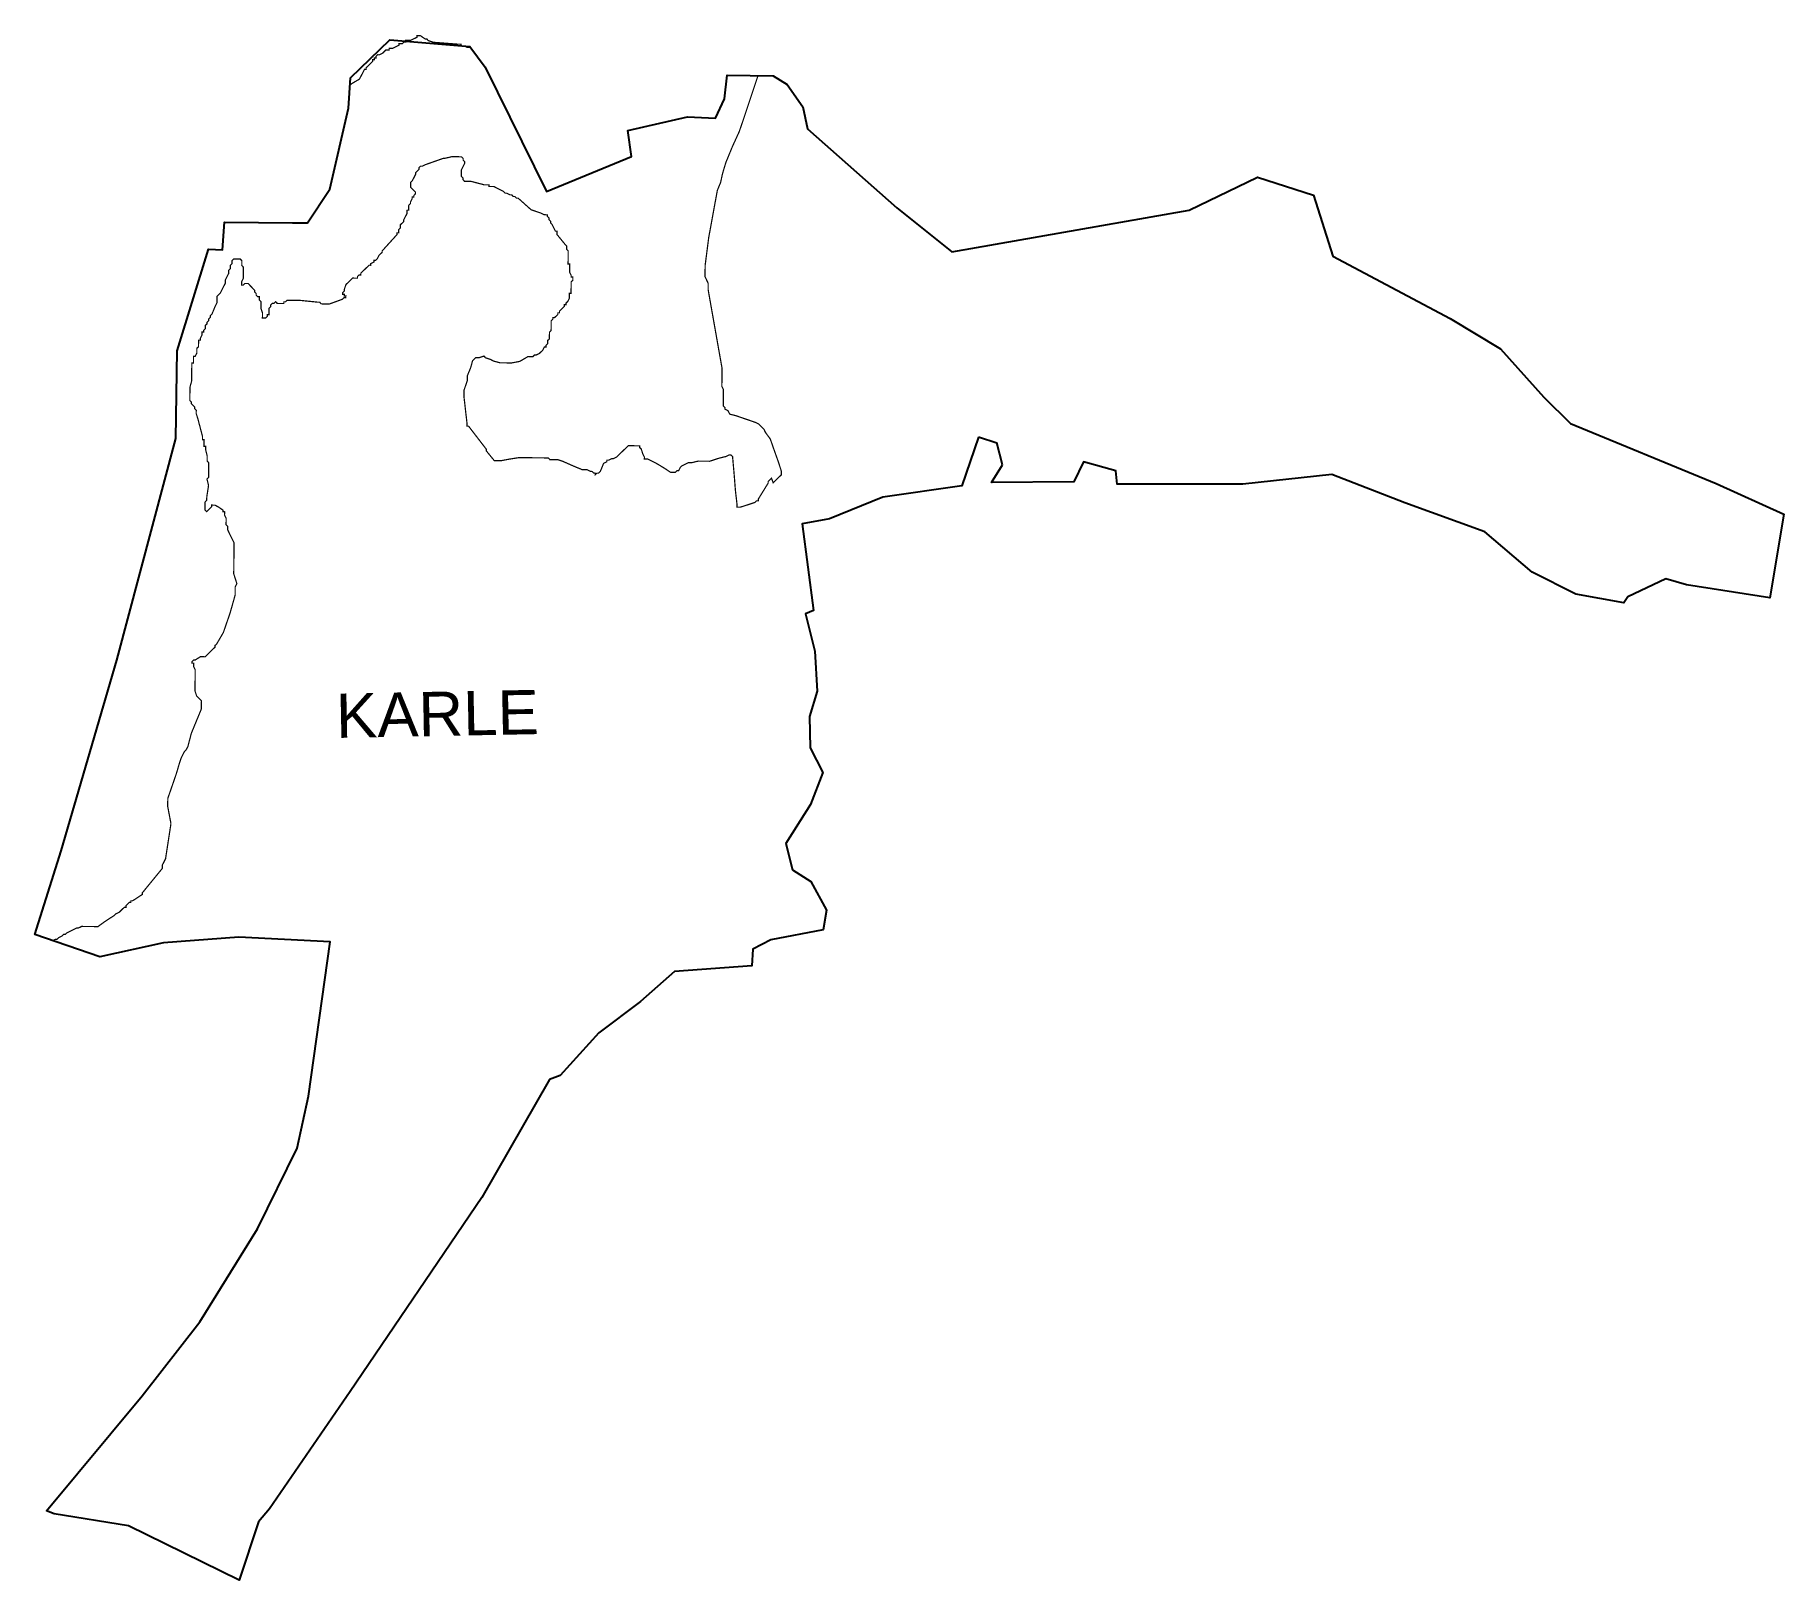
# Model space of a CAD drawing. Header units: metres. Extents: x 286599 to 290893, y 2005491 to 2009284.
import ezdxf

# ---------------------------------------------------------------- set-up
doc = ezdxf.new("R2010")
doc.units = ezdxf.units.M
for name, color, linetype in [('HAZARDS LINE', 1, 'Continuous'), ('village', 3, 'Continuous'), ('VILLAGE NAME', 250, 'Continuous')]:
    doc.layers.add(name, color=color, linetype=linetype)
doc.styles.get("Standard").update_dxf_attribs({"font": 'simplex.shx'})

msp = doc.modelspace()

# ---------------------------------------------------------------- linework, layer by layer
at = {"color": 3, "flags": 128}
msp.add_lwpolyline([(288915.2, 2008296.8), (288960.5, 2008282.3)], dxfattribs=at)
at = {"layer": 'HAZARDS LINE', "lineweight": 18, "const_width": 3}
msp.add_lwpolyline([(287668.4, 2009252.9), (287664.9, 2009252.9), (287660.9, 2009252.9), (287652.9, 2009257), (287648.9, 2009257.1), (287644.9, 2009257.1), (287644.9, 2009261.1), (287640.9, 2009261.2), (287636.9, 2009261.2), (287576.9, 2009265.8), (287564.9, 2009269.9), (287560.9, 2009274), (287556.9, 2009274), (287545, 2009282.2), (287541, 2009282.2), (287537, 2009282.3), (287537, 2009278.2), (287520.9, 2009270.4), (287512.8, 2009270.5), (287508.8, 2009270.5), (287508.8, 2009266.5), (287504.8, 2009266.6), (287500.7, 2009262.6), (287492.7, 2009262.7), (287492.7, 2009258.7), (287484.6, 2009254.7), (287476.6, 2009250.8), (287472.6, 2009250.9), (287468.6, 2009250.9), (287468.5, 2009246.9), (287464.5, 2009246.9), (287460.5, 2009247), (287456.5, 2009243), (287452.4, 2009239), (287444.4, 2009235.1), (287440.4, 2009235.2), (287436.3, 2009231.2), (287436.3, 2009227.2), (287432.3, 2009227.2), (287432.3, 2009223.2), (287428.2, 2009223.3), (287428.2, 2009219.3), (287424.2, 2009215.3), (287412, 2009203.4), (287412, 2009199.4), (287408, 2009199.4), (287395.7, 2009175.5), (287375.6, 2009163.7), (287372.7, 2009160.9)], dxfattribs=at)
at = {"layer": 'HAZARDS LINE', "lineweight": 18}
msp.add_lwpolyline([(286643.4, 2007060.4, 3, 3, 0), (286649.2, 2007063.8, 3, 3, 0), (286653.2, 2007063.8, 3, 3, 0), (286657.3, 2007067.7, 3, 3, 0), (286665.3, 2007071.7, 3, 3, 0), (286669.4, 2007075.6, 3, 3, 0), (286673.4, 2007075.6, 3, 3, 0), (286677.4, 2007079.5, 3, 3, 0), (286701.6, 2007091.3, 3, 3, 0), (286705.6, 2007091.3, 3, 3, 0), (286713.6, 2007095.2, 3, 3, 0), (286753.7, 2007094.8, 3, 3, 0), (286769.8, 2007106.7, 3, 3, 0), (286794, 2007122.4, 3, 3, 0), (286798.1, 2007126.4, 3, 3, 0), (286806.1, 2007130.3, 3, 3, 0), (286810.2, 2007134.3, 3, 3, 0), (286814.2, 2007138.3, 3, 3, 0), (286818.3, 2007142.2, 3, 3, 0), (286822.3, 2007142.2, 3, 3, 0), (286822.3, 2007146.2, 3, 3, 0), (286830.4, 2007154.1, 3, 3, 0), (286834.4, 2007154.1, 3, 3, 0), (286834.5, 2007158.1, 3, 3, 0), (286838.5, 2007158, 3, 3, 0), (286850.6, 2007165.9, 3, 3, 0), (286862.7, 2007173.8, 3, 3, 0), (286862.7, 2007177.8, 3, 3, 0), (286911.4, 2007237.4, 3, 3, 0), (286911.5, 2007245.4, 3, 3, 0), (286919.6, 2007261.4, 3, 3, 0), (286932.5, 2007345.4, 3, 3, 0), (286932.5, 2007349.4, 3, 3, 0), (286924.9, 2007389.5, 3, 3, 0), (286925.1, 2007409.5, 3, 3, 0), (286945.8, 2007469.4, 3, 3, 0), (286954.1, 2007497.4, 3, 3, 0), (286958.2, 2007509.4, 3, 3, 0), (286966.4, 2007525.3, 3, 3, 0), (286970.4, 2007529.3, 3, 3, 0), (286974.5, 2007537.2, 3, 3, 0), (286982.8, 2007569.2, 3, 3, 0), (287007.5, 2007629.1, 3, 3, 0), (287007.7, 2007649.1, 3, 3, 0), (286995.8, 2007661.2, 3, 3, 0), (286991.9, 2007673.3, 3, 3, 0), (286992.4, 2007725.4, 3, 3, 0), (286988.5, 2007733.4, 3, 3, 0), (286988.6, 2007741.4, 3, 3, 0), (286984.6, 2007741.5, 3, 3, 0), (286984.6, 2007745.5, 3, 3, 0), (286988.7, 2007749.4, 3, 3, 0), (286992.7, 2007749.4, 3, 3, 0), (287004.8, 2007757.3, 3, 3, 0), (287016.8, 2007757.2, 3, 3, 0), (287037, 2007777, 3, 3, 0), (287041.1, 2007780.9, 3, 3, 0), (287041.1, 2007785, 3, 3, 0), (287045.2, 2007788.9, 3, 3, 0), (287061.5, 2007816.8, 3, 3, 0), (287078, 2007864.7, 3, 3, 0), (287090.4, 2007908.6, 3, 3, 0), (287090.6, 2007928.7, 3, 3, 0), (287094.7, 2007936.6, 3, 3, 0), (287087, 2007960.8, 3, 3, 0), (287087.7, 2008036.9, 3, 3, 0), (287072, 2008069.1, 3, 3, 0), (287072.1, 2008077.1, 3, 3, 0), (287068.2, 2008081.1, 3, 3, 0), (287068.3, 2008097.2, 3, 3, 0), (287064.4, 2008105.2, 3, 3, 0), (287064.5, 2008113.2, 3, 3, 0), (287060.5, 2008113.3, 3, 3, 0), (287060.5, 2008117.3, 3, 3, 0), (287048.6, 2008125.4, 3, 3, 0), (287040.6, 2008129.5, 3, 3, 0), (287032.6, 2008129.6, 3, 3, 0), (287032.6, 2008125.6, 3, 3, 0), (287020.4, 2008113.7, 3, 3, 0), (287016.4, 2008117.7, 3, 3, 0), (287016.7, 2008137.8, 3, 3, 0), (287020.7, 2008141.7, 3, 3, 0), (287020.8, 2008149.7, 3, 3, 0), (287025.1, 2008177.7, 3, 3, 0), (287021.2, 2008193.8, 3, 3, 0), (287025.3, 2008197.8, 3, 3, 0), (287025.6, 2008233.8, 3, 3, 0), (287021.7, 2008237.9, 3, 3, 0), (287021.8, 2008249.9, 3, 3, 0), (287018, 2008265.9, 3, 3, 0), (287018, 2008273.9, 3, 3, 0), (287014, 2008274, 3, 3, 0), (287014.2, 2008290, 3, 3, 0), (287010.2, 2008290.1, 3, 3, 0), (287010.3, 2008298.1, 3, 3, 0), (286998.7, 2008342.3, 3, 3, 0), (286994.8, 2008354.3, 3, 3, 0), (286994.9, 2008362.3, 3, 3, 0), (286990.9, 2008366.4, 3, 3, 0), (286991, 2008370.4, 3, 3, 0), (286987, 2008374.4, 3, 3, 0), (286983, 2008378.5, 3, 3, 0), (286983.1, 2008382.5, 3, 3, 0), (286979.1, 2008386.5, 3, 3, 0), (286979.5, 2008418.6, 3, 3, 0), (286983.6, 2008434.5, 3, 3, 0), (286984.1, 2008478.6, 3, 3, 0), (286988.1, 2008478.6, 3, 3, 0), (286988.2, 2008494.6, 3, 3, 0), (286992.2, 2008494.6, 3, 3, 0), (286996.3, 2008502.5, 3, 3, 0), (286996.4, 2008514.5, 3, 3, 0), (287000.5, 2008518.5, 3, 3, 0), (287000.7, 2008534.5, 3, 3, 0), (287004.7, 2008534.5, 3, 3, 0), (287004.7, 2008538.5, 3, 3, 0), (287008.8, 2008546.5, 3, 3, 0), (287008.9, 2008554.5, 3, 3, 0), (287012.9, 2008554.4, 3, 3, 0), (287012.9, 2008558.4, 3, 3, 0), (287017, 2008562.4, 3, 3, 0), (287017, 2008570.4, 3, 3, 0), (287021.1, 2008574.4, 3, 3, 0), (287021.1, 2008578.4, 3, 3, 0), (287025.2, 2008582.4, 3, 3, 0), (287025.2, 2008586.4, 3, 3, 0), (287029.3, 2008590.3, 3, 3, 0), (287029.3, 2008594.3, 3, 3, 0), (287033.4, 2008598.3, 3, 3, 0), (287041.6, 2008618.2, 3, 3, 0), (287045.7, 2008626.2, 3, 3, 0), (287045.8, 2008642.2, 3, 3, 0), (287049.9, 2008646.2, 3, 3, 0), (287053.9, 2008650.2, 3, 3, 0), (287066.2, 2008674.1, 3, 3, 0), (287066.2, 2008682.1, 3, 3, 0), (287074.4, 2008698, 3, 3, 0), (287074.5, 2008706, 3, 3, 0), (287078.5, 2008710, 3, 3, 0), (287078.6, 2008718, 3, 3, 0), (287082.7, 2008722, 3, 3, 0), (287082.8, 2008730, 3, 3, 0), (287086.8, 2008734, 3, 3, 0), (287102.8, 2008733.8, 3, 3, 0), (287106.8, 2008729.8, 3, 3, 0), (287106.7, 2008717.7, 3, 3, 0), (287110.6, 2008713.7, 3, 3, 0), (287110.3, 2008685.7, 3, 3, 0), (287106.3, 2008677.7, 3, 3, 0), (287106.2, 2008669.7, 3, 3, 0), (287110.2, 2008669.6, 3, 3, 0), (287114.2, 2008673.6, 3, 3, 0), (287122.2, 2008673.5, 3, 3, 0), (287126.2, 2008669.5, 3, 3, 0), (287134.1, 2008661.4, 3, 3, 0), (287138.1, 2008657.3, 3, 3, 0), (287138.1, 2008653.3, 3, 3, 0), (287142, 2008649.3, 3, 3, 0), (287142, 2008645.3, 3, 3, 0), (287145.9, 2008641.2, 3, 3, 0), (287149.9, 2008641.2, 3, 3, 0), (287149.9, 2008633.2, 3, 3, 0), (287153.8, 2008629.1, 3, 3, 0), (287153.7, 2008613.1, 3, 3, 0), (287157.6, 2008601, 3, 3, 0), (287157.4, 2008589, 3, 3, 0), (287165.4, 2008588.9, 3, 3, 0), (287169.5, 2008592.9, 3, 3, 0), (287169.5, 2008596.9, 3, 3, 0), (287173.5, 2008596.9, 3, 3, 0), (287173.7, 2008612.9, 3, 3, 0), (287177.7, 2008616.9, 3, 3, 0), (287177.8, 2008620.9, 3, 3, 0), (287181.8, 2008624.8, 3, 3, 0), (287185.8, 2008624.8, 3, 3, 0), (287189.9, 2008628.8, 3, 3, 0), (287193.8, 2008624.7, 3, 3, 0), (287209.9, 2008624.5, 3, 3, 0), (287209.9, 2008628.6, 3, 3, 0), (287213.9, 2008628.5, 3, 3, 0), (287218, 2008632.5, 3, 3, 0), (287250, 2008632.2, 3, 3, 0), (287294, 2008627.7, 3, 3, 0), (287298, 2008627.7, 3, 3, 0), (287302, 2008623.6, 3, 3, 0), (287322, 2008623.4, 3, 3, 0), (287354.2, 2008635.1, 3, 3, 0), (287358.2, 2008639.1, 3, 3, 0), (287362.2, 2008639, 3, 3, 0), (287362.3, 2008643, 3, 3, 0), (287358.3, 2008643.1, 3, 3, 0), (287358.3, 2008647.1, 3, 3, 0), (287354.3, 2008647.1, 3, 3, 0), (287354.3, 2008651.1, 3, 3, 0), (287358.4, 2008655.1, 3, 3, 0), (287358.4, 2008659.1, 3, 3, 0), (287362.5, 2008671.1, 3, 3, 0), (287370.6, 2008679, 3, 3, 0), (287374.7, 2008683, 3, 3, 0), (287378.7, 2008686.9, 3, 3, 0), (287390.7, 2008686.8, 3, 3, 0), (287390.8, 2008690.8, 3, 3, 0), (287394.8, 2008694.8, 3, 3, 0), (287398.8, 2008694.7, 3, 3, 0), (287398.9, 2008698.7, 3, 3, 0), (287402.9, 2008702.7, 3, 3, 0), (287411, 2008710.6, 3, 3, 0), (287415.1, 2008714.6, 3, 3, 0), (287419.1, 2008718.6, 3, 3, 0), (287423.1, 2008718.5, 3, 3, 0), (287423.2, 2008722.5, 3, 3, 0), (287431.2, 2008726.5, 3, 3, 0), (287431.2, 2008730.5, 3, 3, 0), (287435.3, 2008730.4, 3, 3, 0), (287439.3, 2008734.4, 3, 3, 0), (287443.4, 2008742.4, 3, 3, 0), (287451.5, 2008750.3, 3, 3, 0), (287451.5, 2008754.3, 3, 3, 0), (287455.6, 2008758.3, 3, 3, 0), (287488, 2008794, 3, 3, 0), (287488, 2008798, 3, 3, 0), (287492, 2008798, 3, 3, 0), (287492.1, 2008806, 3, 3, 0), (287496.1, 2008809.9, 3, 3, 0), (287496.2, 2008817.9, 3, 3, 0), (287500.3, 2008821.9, 3, 3, 0), (287504.3, 2008825.9, 3, 3, 0), (287504.4, 2008829.9, 3, 3, 0), (287512.5, 2008845.8, 3, 3, 0), (287512.6, 2008853.8, 3, 3, 0), (287516.6, 2008853.8, 3, 3, 0), (287516.7, 2008865.8, 3, 3, 0), (287520.8, 2008869.8, 3, 3, 0), (287520.8, 2008873.8, 3, 3, 0), (287524.9, 2008881.8, 3, 3, 0), (287525, 2008885.8, 3, 3, 0), (287529, 2008885.7, 3, 3, 0), (287529, 2008889.7, 3, 3, 0), (287533, 2008893.7, 3, 3, 0), (287533.1, 2008897.7, 3, 3, 0), (287525.2, 2008905.8, 3, 3, 0), (287521.2, 2008909.8, 3, 3, 0), (287521.3, 2008921.9, 3, 3, 0), (287525.4, 2008925.8, 3, 3, 0), (287533.5, 2008941.8, 3, 3, 0), (287533.6, 2008945.8, 3, 3, 0), (287541.7, 2008953.7, 3, 3, 0), (287541.7, 2008957.7, 3, 3, 0), (287545.8, 2008961.7, 3, 3, 0), (287549.8, 2008961.6, 3, 3, 0), (287557.8, 2008965.5, 3, 3, 0), (287602, 2008981.1, 3, 3, 0), (287606, 2008981.1, 3, 3, 0), (287622.1, 2008984.9, 3, 3, 0), (287646.1, 2008984.7, 3, 3, 0), (287650.1, 2008980.6, 3, 3, 0), (287650.1, 2008976.6, 3, 3, 0), (287654, 2008972.6, 3, 3, 0), (287654, 2008968.6, 3, 3, 0), (287645.8, 2008952.6, 3, 3, 0), (287645.6, 2008936.6, 3, 3, 0), (287649.6, 2008932.6, 3, 3, 0), (287649.6, 2008928.6, 3, 3, 0), (287653.5, 2008924.5, 3, 3, 0), (287669.5, 2008924.4, 3, 3, 0), (287685.5, 2008920.2, 3, 3, 0), (287701.5, 2008916, 3, 3, 0), (287713.5, 2008915.9, 3, 3, 0), (287713.5, 2008911.9, 3, 3, 0), (287725.5, 2008911.8, 3, 3, 0), (287749.4, 2008899.5, 3, 3, 0), (287753.4, 2008895.5, 3, 3, 0), (287757.4, 2008895.4, 3, 3, 0), (287765.3, 2008891.3, 3, 3, 0), (287769.4, 2008891.3, 3, 3, 0), (287773.3, 2008887.2, 3, 3, 0), (287777.3, 2008887.2, 3, 3, 0), (287781.3, 2008883.2, 3, 3, 0), (287785.3, 2008883.1, 3, 3, 0), (287817, 2008854.7, 3, 3, 0), (287841, 2008846.5, 3, 3, 0), (287849, 2008842.4, 3, 3, 0), (287857, 2008842.3, 3, 3, 0), (287856.9, 2008838.3, 3, 3, 0), (287860.9, 2008834.3, 3, 3, 0), (287860.9, 2008830.3, 3, 3, 0), (287864.8, 2008826.2, 3, 3, 0), (287864.8, 2008822.2, 3, 3, 0), (287868.7, 2008818.2, 3, 3, 0), (287876.6, 2008802.1, 3, 3, 0), (287880.6, 2008802, 3, 3, 0), (287880.5, 2008794, 3, 3, 0), (287900.3, 2008769.8, 3, 3, 0), (287904.3, 2008765.7, 3, 3, 0), (287904.2, 2008757.7, 3, 3, 0), (287908.1, 2008753.7, 3, 3, 0), (287907.8, 2008721.6, 3, 3, 0), (287911.8, 2008721.6, 3, 3, 0), (287911.6, 2008701.5, 3, 3, 0), (287915.5, 2008693.5, 3, 3, 0), (287915.5, 2008689.5, 3, 3, 0), (287919.5, 2008689.4, 3, 3, 0), (287919.4, 2008681.4, 3, 3, 0), (287915.4, 2008677.5, 3, 3, 0), (287915.1, 2008649.4, 3, 3, 0), (287911.1, 2008649.5, 3, 3, 0), (287911, 2008637.5, 3, 3, 0), (287906.9, 2008629.5, 3, 3, 0), (287902.8, 2008625.5, 3, 3, 0), (287902.8, 2008621.5, 3, 3, 0), (287898.8, 2008621.6, 3, 3, 0), (287898.8, 2008617.5, 3, 3, 0), (287894.7, 2008613.6, 3, 3, 0), (287886.6, 2008605.7, 3, 3, 0), (287886.6, 2008601.6, 3, 3, 0), (287882.6, 2008601.7, 3, 3, 0), (287882.5, 2008597.7, 3, 3, 0), (287878.5, 2008593.7, 3, 3, 0), (287874.4, 2008589.8, 3, 3, 0), (287870.4, 2008589.8, 3, 3, 0), (287870.4, 2008585.8, 3, 3, 0), (287866.3, 2008581.8, 3, 3, 0), (287866.1, 2008557.8, 3, 3, 0), (287862.1, 2008553.8, 3, 3, 0), (287861.9, 2008537.8, 3, 3, 0), (287857.8, 2008533.8, 3, 3, 0), (287857.8, 2008525.8, 3, 3, 0), (287853.7, 2008521.9, 3, 3, 0), (287853.7, 2008517.8, 3, 3, 0), (287849.7, 2008517.9, 3, 3, 0), (287845.6, 2008509.9, 3, 3, 0), (287841.5, 2008506, 3, 3, 0), (287837.5, 2008502, 3, 3, 0), (287829.4, 2008498.1, 3, 3, 0), (287825.4, 2008498.1, 3, 3, 0), (287821.4, 2008494.1, 3, 3, 0), (287809.4, 2008494.3, 3, 3, 0), (287789.2, 2008482.4, 3, 3, 0), (287769.2, 2008478.6, 3, 3, 0), (287741.1, 2008478.9, 3, 3, 0), (287725.1, 2008483.1, 3, 3, 0), (287717.2, 2008487.2, 3, 3, 0), (287705.2, 2008491.3, 3, 3, 0), (287701.2, 2008495.4, 3, 3, 0), (287689.2, 2008491.5, 3, 3, 0), (287681.2, 2008491.6, 3, 3, 0), (287673.1, 2008483.6, 3, 3, 0), (287668.9, 2008467.6, 3, 3, 0), (287660.7, 2008447.7, 3, 3, 0), (287660.6, 2008435.7, 3, 3, 0), (287652.3, 2008411.7, 3, 3, 0), (287652.2, 2008395.7, 3, 3, 0), (287659.5, 2008331.5, 3, 3, 0), (287659.4, 2008323.5, 3, 3, 0), (287663.4, 2008323.5, 3, 3, 0), (287706.9, 2008266.9, 3, 3, 0), (287706.9, 2008262.9, 3, 3, 0), (287726.7, 2008238.7, 3, 3, 0), (287742.7, 2008238.5, 3, 3, 0), (287762.8, 2008242.3, 3, 3, 0), (287786.8, 2008246.1, 3, 3, 0), (287858.9, 2008245.4, 3, 3, 0), (287862.9, 2008241.3, 3, 3, 0), (287882.9, 2008241.1, 3, 3, 0), (287894.9, 2008237, 3, 3, 0), (287922.8, 2008224.7, 3, 3, 0), (287942.7, 2008216.5, 3, 3, 0), (287954.8, 2008216.4, 3, 3, 0), (287962.7, 2008212.3, 3, 3, 0), (287966.7, 2008212.2, 3, 3, 0), (287970.7, 2008208.2, 3, 3, 0), (287974.7, 2008208.1, 3, 3, 0), (287974.7, 2008204.1, 3, 3, 0), (287978.7, 2008208.1, 3, 3, 0), (287982.7, 2008208.1, 3, 3, 0), (287986.8, 2008212, 3, 3, 0), (287995, 2008232, 3, 3, 0), (288003, 2008235.9, 3, 3, 0), (288003.1, 2008239.9, 3, 3, 0), (288007.1, 2008239.9, 3, 3, 0), (288015.1, 2008243.8, 3, 3, 0), (288019.1, 2008243.7, 3, 3, 0), (288027.2, 2008247.7, 3, 3, 0), (288039.3, 2008259.6, 3, 3, 0), (288055.5, 2008275.4, 3, 3, 0), (288083.5, 2008275.1, 3, 3, 0), (288083.5, 2008271.1, 3, 3, 0), (288087.5, 2008267.1, 3, 3, 0), (288091.3, 2008255, 3, 3, 0), (288095.3, 2008247, 3, 3, 0), (288095.2, 2008243, 3, 3, 0), (288103.2, 2008242.9, 3, 3, 0), (288111.2, 2008238.8, 3, 3, 0), (288127.1, 2008230.6, 3, 3, 0), (288147.1, 2008218.4, 3, 3, 0), (288159, 2008210.3, 3, 3, 0), (288171, 2008210.2, 3, 3, 0), (288175, 2008214.1, 3, 3, 0), (288179.1, 2008214.1, 3, 3, 0), (288183.1, 2008222, 3, 3, 0), (288187.2, 2008226, 3, 3, 0), (288203.3, 2008233.9, 3, 3, 0), (288211.3, 2008233.8, 3, 3, 0), (288227.4, 2008237.6, 3, 3, 0), (288255.4, 2008237.3, 3, 3, 0), (288279.5, 2008245.1, 3, 3, 0), (288295.6, 2008248.9, 3, 3, 0), (288303.6, 2008252.9, 3, 3, 0), (288307.6, 2008252.8, 3, 3, 0), (288311.6, 2008248.8, 3, 3, 0), (288315.2, 2008208.7, 3, 3, 0), (288318.7, 2008164.6, 3, 3, 0), (288322.4, 2008132.5, 3, 3, 0), (288322.3, 2008124.5, 3, 3, 0), (288330.4, 2008124.4, 3, 3, 0), (288366.5, 2008136.1, 3, 3, 0), (288370.6, 2008140, 3, 3, 0), (288374.6, 2008140, 3, 3, 0), (288374.6, 2008144, 3, 3, 0), (288399.1, 2008183.8, 3, 3, 0), (288399.1, 2008187.8, 3, 3, 0), (288407.2, 2008195.7, 3, 3, 0), (288411.4, 2008184.3, 3, 3, 0), (288423.5, 2008196.2, 3, 3, 0), (288431.6, 2008204.2, 3, 3, 0), (288431.6, 2008212.2, 3, 3, 0), (288423.8, 2008236.3, 3, 3, 0), (288411.9, 2008269.8, 3, 3, 0), (288404.2, 2008291.9, 3, 3, 0), (288392.3, 2008308.1, 3, 3, 0), (288388.4, 2008316.1, 3, 3, 0), (288376.5, 2008328.2, 3, 3, 0), (288368.5, 2008332.3, 3, 3, 0), (288356.5, 2008336.5, 3, 3, 0), (288320.6, 2008348.8, 3, 3, 0), (288304.6, 2008353, 3, 3, 0), (288300.7, 2008361.1, 3, 3, 0), (288292.7, 2008365.2, 3, 3, 0), (288292.8, 2008369.2, 3, 3, 0), (288288.8, 2008373.2, 3, 3, 0), (288289.2, 2008413.3, 3, 3, 0), (288285.3, 2008421.3, 3, 3, 0), (288285.8, 2008465.4, 3, 3, 0), (288251.7, 2008658, 3, 3, 0), (288251.8, 2008674.1, 3, 3, 0), (288244, 2008690.2, 3, 3, 0), (288244.3, 2008718.2, 3, 3, 0), (288253, 2008786.2, 3, 3, 0), (288274.2, 2008902.2, 3, 3, 0), (288282.4, 2008922.1, 3, 3, 0), (288286.6, 2008942.1, 3, 3, 0), (288294.9, 2008970.1, 3, 3, 0), (288311.3, 2009010, 3, 3, 0), (288327.7, 2009045.9, 3, 3, 0), (288336, 2009069.8, 3, 3, 0), (288374, 2009183.7, 3, 3, 0)], format="xyseb", dxfattribs=at)
at = {"layer": 'village', "color": 3, "true_color": 0x00ff00}
for points in [[(288915.1, 2008296.5, 0), (288874.7, 2008176.6, 0), (288680.7, 2008149.4, 0), (288549.3, 2008095.7, 0), (288482.4, 2008083.4, 0), (288510.2, 2007871.2, 0), (288491, 2007863, 0), (288513.8, 2007771.2, 0), (288519.5, 2007672.5, 0), (288500.7, 2007610.8, 0), (288502.2, 2007533.3, 0), (288532.9, 2007472.9, 0), (288502.9, 2007394.8, 0), (288442.1, 2007298.8, 0), (288458.5, 2007233.9, 0), (288503.6, 2007205.7, 0), (288542.6, 2007135, 0), (288533.7, 2007086.5, 0), (288405.6, 2007062.2, 0), (288361.4, 2007039.2, 0), (288358.6, 2006998.3, 0), (288169.2, 2006984.5, 0), (288085.5, 2006910.8, 0), (287983.6, 2006834.3, 0), (287888.6, 2006729.6, 0), (287862.5, 2006719.1, 0), (287696.2, 2006429.9, 0), (287373, 2005953.6, 0), (287174.7, 2005665, 0), (287147.4, 2005633.2, 0), (287100.2, 2005490.6, 0), (286828.3, 2005624, 0), (286646.3, 2005653, 0), (286627.7, 2005660.6, 0), (286861.8, 2005942.5, 0), (287003.7, 2006124.6, 0), (287145, 2006352.8, 0), (287242.4, 2006550.6, 0), (287270.9, 2006678.9, 0), (287323.3, 2007057, 0), (287099.5, 2007069, 0), (286914.6, 2007054.7, 0), (286758, 2007020.7, 0), (286599, 2007075.8, 0), (286663, 2007281, 0), (286799.7, 2007748.7, 0), (286944.6, 2008293.5, 0), (286947.8, 2008508.2, 0), (287025, 2008757.8, 0), (287059.3, 2008756.4, 0), (287064, 2008824.1, 0), (287231.2, 2008822.7, 0), (287268.1, 2008822.4, 0), (287322.9, 2008905.4, 0), (287368.6, 2009104.5, 0), (287374, 2009178.2, 0), (287470, 2009271.8, 0), (287666.3, 2009255.7, 0), (287704.5, 2009205, 0), (287854.5, 2008899.6, 0), (288063.7, 2008985.2, 0), (288054.8, 2009049.6, 0), (288200.7, 2009083, 0), (288270, 2009079.3, 0), (288291.5, 2009126.7, 0), (288298.5, 2009184.7, 0), (288411, 2009183.2, 0), (288445.8, 2009162.4, 0), (288484, 2009107.4, 0), (288495.6, 2009053.2, 0), (288714.5, 2008859.2, 0), (288850, 2008751.3, 0), (289432.5, 2008853.3, 0), (289600.7, 2008935, 0), (289737.9, 2008890.7, 0), (289785.1, 2008740.6, 0), (290073.2, 2008587.6, 0), (290197.3, 2008513.3, 0), (290303.6, 2008394.5, 0), (290368.7, 2008330.1, 0), (290726.3, 2008182.8, 0), (290892.9, 2008107.5, 0), (290858.4, 2007902.3, 0), (290653.9, 2007934.2, 0), (290603.1, 2007948.2, 0), (290509.8, 2007904.5, 0), (290499.9, 2007890, 0), (290382.1, 2007911.3, 0), (290274.3, 2007964.6, 0), (290158.8, 2008063.7, 0), (289961.7, 2008134.9, 0), (289782.7, 2008204.9, 0), (289564.4, 2008181, 0), (289255.4, 2008180.7, 0), (289252.4, 2008213.8, 0), (289173.1, 2008236.2, 0), (289149.2, 2008187, 0), (288947, 2008185.2, 0), (288974.4, 2008228.3, 0)], [(288974.4, 2008228.3, 0), (288960.5, 2008282.3, 0)]]:
    msp.add_polyline3d(points, dxfattribs=at)

# ---------------------------------------------------------------- texts
at = {"layer": 'VILLAGE NAME', "insert": (287336.8, 2007666.6), "char_height": 108.748, "attachment_point": 1, "rotation": 1.1028}
msp.add_mtext_dynamic_manual_height_columns('{\\fArial|b0|i0|c0|p34;KARLE}', width=726.929, gutter_width=543.7, heights=[0], dxfattribs=at)

doc.saveas('drawing.dxf')
